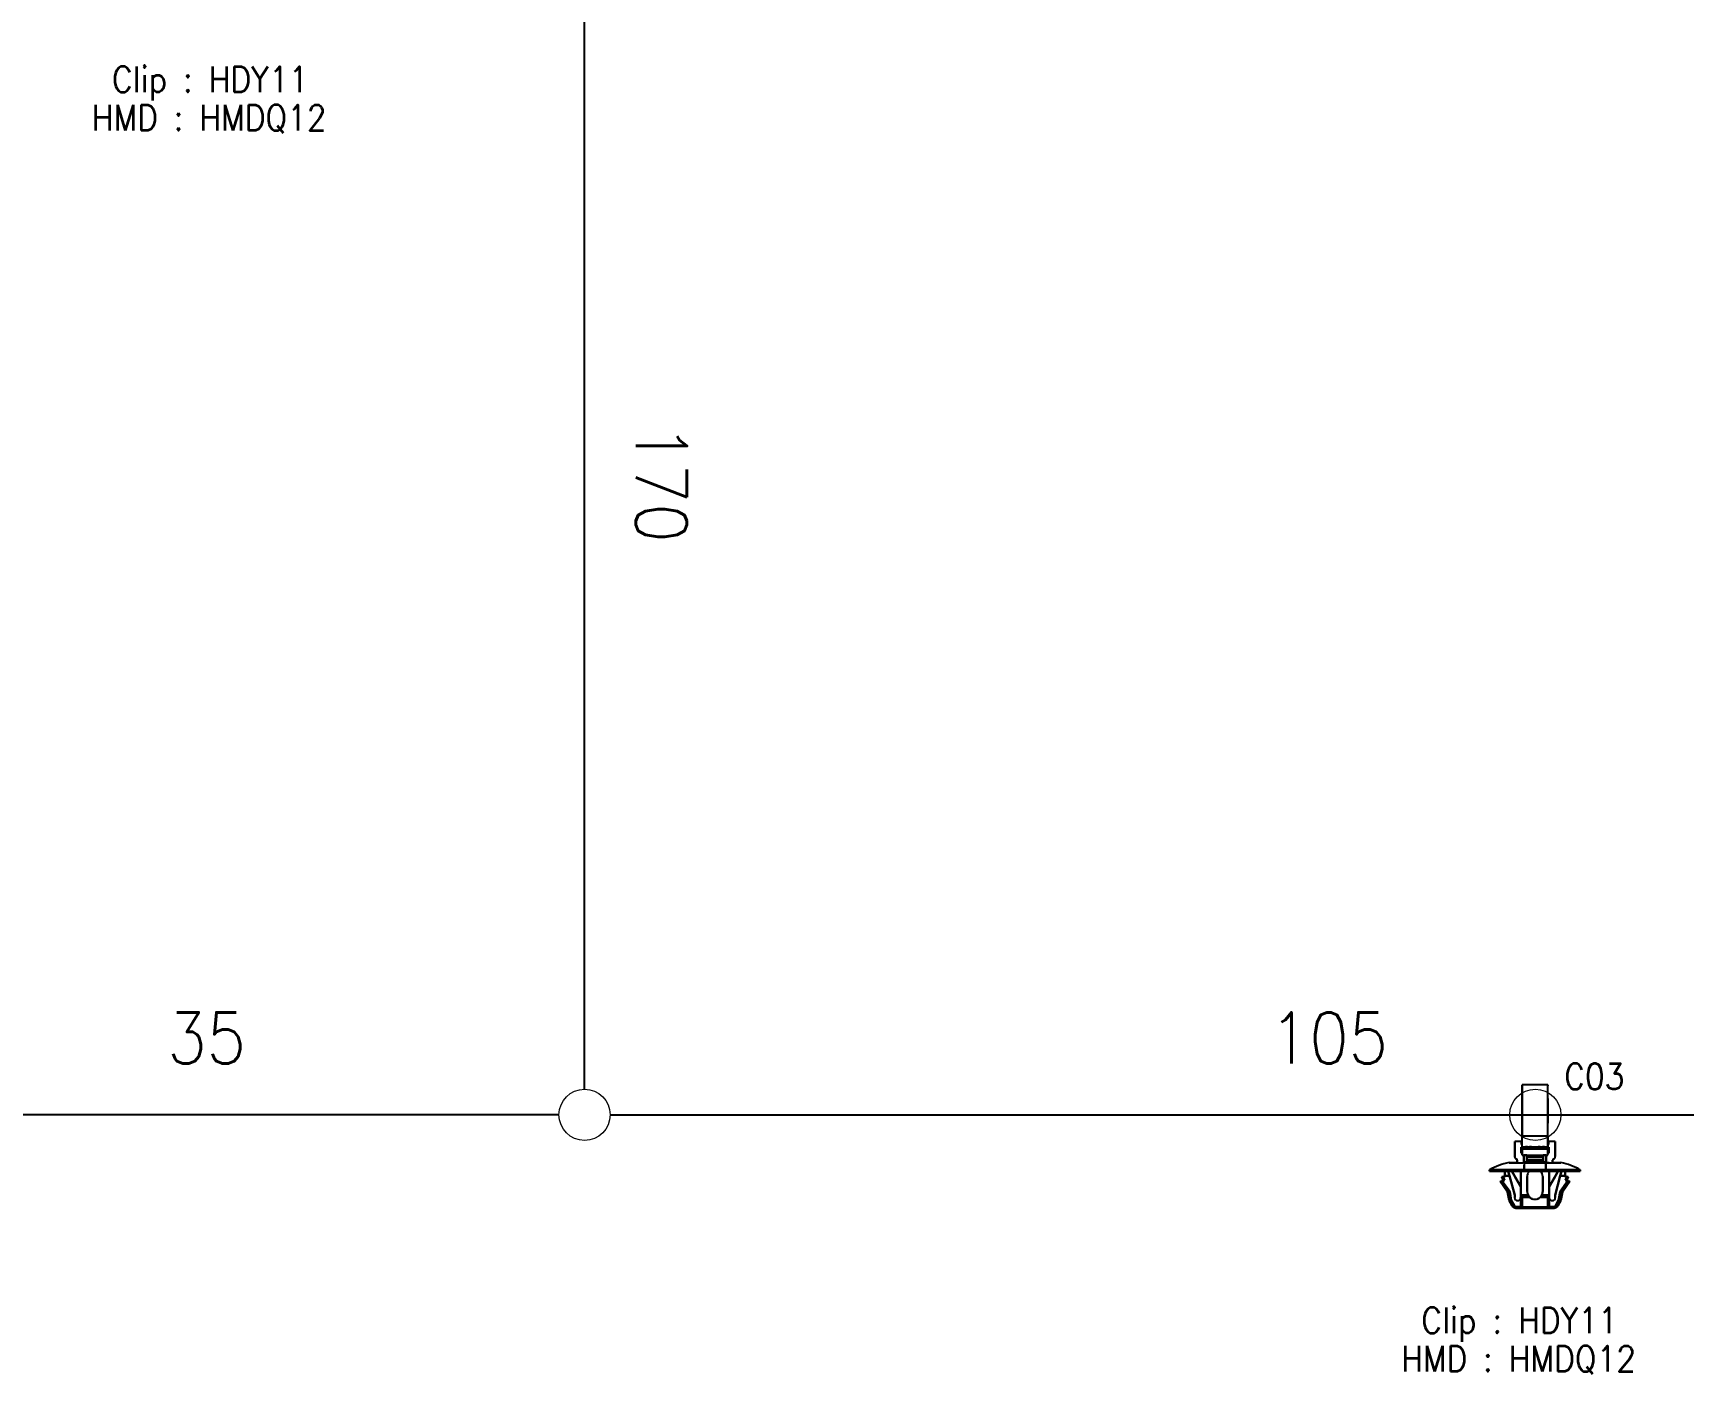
# Model space of a CAD drawing. Header units: inches. Extents: x 47316 to 59086, y 3141 to 11743.
# Drawn here: x 57886.3 to 58047.5, y 8656.9 to 8787.9 of the extents above; entities that cross this region are included whole.
import ezdxf

# ---------------------------------------------------------------- set-up
doc = ezdxf.new("R2010")
doc.units = ezdxf.units.IN
doc.header["$MEASUREMENT"] = 0
doc.styles.get("Standard").update_dxf_attribs({"font": ''})
doc.styles.get('Standard').set_extended_font_data('SimSun')
doc.linetypes.add('_VH_OTCON', pattern='A,0.0001,[7,VeSys.shx,S=0.1,R=0,X=0,Y=0],-0.4,[7,VeSys.shx,S=0.1,R=0,X=0,Y=0],-0.4,["X",Standard,S=1,R=0,X=-0.5,Y=-0.5],-0.0001,[7,VeSys.shx,S=0.1,R=0,X=0,Y=0],-0.4', length=1.2002)

msp = doc.modelspace()

# ---------------------------------------------------------------- linework, layer by layer
at = {"color": 7, "ltscale": 0.378897}
msp.add_line((58031.81, 8685.16), (58031.81, 8680.15), dxfattribs=at)
at = {"color": 7, "ltscale": 0.15}
for p, q in [((58034.34, 8685.16), (58031.81, 8685.16)), ((58031.81, 8680.15), (58034.34, 8680.15)), ((58031.81, 8680.15), (58034.34, 8680.15)), ((58034.34, 8678.89), (58031.81, 8678.89)), ((58031.81, 8678.89), (58034.34, 8678.89)), ((58031.81, 8678.26), (58034.34, 8678.26)), ((58031.81, 8678.26), (58034.34, 8678.26)), ((58034.34, 8673.18), (58031.81, 8673.18)), ((58031.81, 8673.18), (58034.34, 8673.18))]:
    msp.add_line(p, q, dxfattribs=at)
at = {"color": 7, "ltscale": 0.215019}
msp.add_line((58031.81, 8681.72), (58031.81, 8685.16), dxfattribs=at)
at = {"color": 7, "ltscale": 0.315749}
msp.add_line((58031.81, 8685.16), (58031.81, 8680.59), dxfattribs=at)
at = {"color": 7, "ltscale": 0.378905}
msp.add_line((58031.81, 8680.15), (58031.81, 8685.16), dxfattribs=at)
at = {"color": 7, "ltscale": 0.315758}
msp.add_line((58031.81, 8685.16), (58031.81, 8680.59), dxfattribs=at)
at = {"color": 7, "ltscale": 0.378893}
msp.add_line((58034.34, 8680.15), (58034.34, 8685.16), dxfattribs=at)
at = {"color": 7, "ltscale": 0.0272}
msp.add_line((58034.34, 8685.05), (58034.34, 8685.16), dxfattribs=at)
at = {"color": 7, "ltscale": 0.37888}
msp.add_line((58034.34, 8680.15), (58034.34, 8685.16), dxfattribs=at)
at = {"color": 7, "ltscale": 0.027199}
msp.add_line((58034.34, 8685.16), (58034.34, 8685.05), dxfattribs=at)
at = {"color": 7, "ltscale": 0.179182}
msp.add_line((58031.81, 8681.89), (58031.81, 8684.92), dxfattribs=at)
at = {"color": 7, "ltscale": 0.142593}
msp.add_line((58034.34, 8681.4), (58034.34, 8683.8), dxfattribs=at)
at = {"color": 7, "ltscale": 0.142589}
msp.add_line((58034.34, 8683.8), (58034.34, 8681.4), dxfattribs=at)
at = {"color": 0, "linetype": '_VH_OTCON', "lineweight": -2, "ltscale": 5}
for p, q in [((57937.71, 8682.22), (57868.42, 8682.22)), ((57942.71, 8682.22), (58033.11, 8682.22)), ((58033.11, 8682.22), (58151.9, 8682.22))]:
    msp.add_line(p, q, dxfattribs=at)
at = {"color": 7, "ltscale": 0.026669}
for p, q in [((58031.81, 8681.89), (58031.81, 8681.44)), ((58031.81, 8681.44), (58031.81, 8681.89)), ((58031.81, 8681.72), (58031.81, 8681.27))]:
    msp.add_line(p, q, dxfattribs=at)
at = {"color": 7, "ltscale": 0.108633}
msp.add_line((58031.81, 8679.61), (58031.81, 8681.44), dxfattribs=at)
at = {"color": 7, "ltscale": 0.076392}
msp.add_line((58031.81, 8680.15), (58031.81, 8681.44), dxfattribs=at)
at = {"color": 7, "ltscale": 0.098454}
msp.add_line((58031.81, 8679.61), (58031.81, 8681.27), dxfattribs=at)
at = {"color": 7, "ltscale": 0.057913}
msp.add_line((58031.81, 8679.61), (58031.81, 8680.59), dxfattribs=at)
at = {"color": 7, "ltscale": 0.025}
for p, q in [((58031.09, 8679.19), (58031.09, 8679.61)), ((58032.65, 8679.07), (58032.23, 8679.07)), ((58032.65, 8679.07), (58032.23, 8679.07)), ((58032.65, 8679.06), (58032.23, 8679.06)), ((58033.92, 8679.07), (58033.49, 8679.07)), ((58033.92, 8679.07), (58033.49, 8679.07))]:
    msp.add_line(p, q, dxfattribs=at)
at = {"color": 7, "ltscale": 0.039999}
for p, q in [((58031.76, 8679.61), (58031.09, 8679.61)), ((58031.76, 8679.61), (58031.09, 8679.61)), ((58035.05, 8679.61), (58034.38, 8679.61)), ((58035.05, 8679.61), (58034.38, 8679.61))]:
    msp.add_line(p, q, dxfattribs=at)
at = {"color": 7, "ltscale": 0.022501}
for p, q in [((58031.09, 8679.61), (58031.09, 8679.23)), ((58031.09, 8679.61), (58031.09, 8679.23)), ((58035.05, 8679.61), (58035.05, 8679.23)), ((58035.05, 8679.23), (58035.05, 8679.61))]:
    msp.add_line(p, q, dxfattribs=at)
at = {"color": 7, "ltscale": 0.064999}
for p, q in [((58031.09, 8679.23), (58031.09, 8678.13)), ((58031.09, 8679.23), (58031.09, 8678.13)), ((58035.05, 8679.23), (58035.05, 8678.13)), ((58035.05, 8678.13), (58035.05, 8679.23))]:
    msp.add_line(p, q, dxfattribs=at)
at = {"color": 7, "ltscale": 0.0625}
msp.add_line((58031.09, 8678.13), (58031.09, 8679.19), dxfattribs=at)
at = {"color": 7, "ltscale": 0.000629}
msp.add_line((58031.73, 8679.06), (58031.72, 8679.06), dxfattribs=at)
at = {"color": 7, "ltscale": 0.002499}
for p, q in [((58031.72, 8679.06), (58031.76, 8679.06)), ((58031.72, 8679.06), (58031.76, 8679.06)), ((58031.81, 8679.61), (58031.76, 8679.61)), ((58031.76, 8679.32), (58031.81, 8679.32)), ((58031.81, 8679.32), (58031.76, 8679.32)), ((58034.38, 8679.61), (58034.34, 8679.61)), ((58034.34, 8679.32), (58034.38, 8679.32)), ((58034.38, 8679.32), (58034.34, 8679.32)), ((58034.42, 8679.06), (58034.38, 8679.06)), ((58034.38, 8679.06), (58034.42, 8679.06)), ((58034.38, 8679.06), (58034.42, 8679.06)), ((58031.76, 8678.51), (58031.81, 8678.51)), ((58031.81, 8678.51), (58031.76, 8678.51)), ((58031.76, 8678.51), (58031.81, 8678.51)), ((58034.34, 8678.51), (58034.38, 8678.51)), ((58034.38, 8678.51), (58034.34, 8678.51)), ((58034.34, 8678.51), (58034.38, 8678.51))]:
    msp.add_line(p, q, dxfattribs=at)
at = {"color": 7, "ltscale": 0.035001}
for p, q in [((58031.72, 8679.06), (58031.72, 8678.47)), ((58031.72, 8678.47), (58031.72, 8679.06)), ((58034.42, 8678.47), (58034.42, 8679.06)), ((58034.42, 8678.47), (58034.42, 8679.06)), ((58034.42, 8679.06), (58034.42, 8678.47)), ((58032.02, 8676.7), (58032.02, 8677.29)), ((58032.02, 8676.7), (58032.02, 8677.29))]:
    msp.add_line(p, q, dxfattribs=at)
at = {"color": 7, "ltscale": 0.0175}
for p, q in [((58031.76, 8679.61), (58031.76, 8679.32)), ((58031.76, 8679.61), (58031.76, 8679.32)), ((58031.76, 8679.32), (58031.76, 8679.61)), ((58034.38, 8679.61), (58034.38, 8679.32)), ((58034.38, 8679.32), (58034.38, 8679.61))]:
    msp.add_line(p, q, dxfattribs=at)
at = {"color": 7, "ltscale": 2.6e-05}
for p, q in [((58031.76, 8679.61), (58031.76, 8679.61)), ((58034.38, 8679.61), (58034.38, 8679.61))]:
    msp.add_line(p, q, dxfattribs=at)
at = {"color": 7, "ltscale": 0.154999}
for p, q in [((58031.76, 8679.06), (58034.38, 8679.06)), ((58034.38, 8679.06), (58031.76, 8679.06))]:
    msp.add_line(p, q, dxfattribs=at)
at = {"color": 7, "ltscale": 0.032501}
for p, q in [((58031.76, 8679.06), (58031.76, 8678.51)), ((58031.76, 8679.06), (58031.76, 8678.51)), ((58034.38, 8679.06), (58034.38, 8678.51)), ((58034.38, 8678.51), (58034.38, 8679.06))]:
    msp.add_line(p, q, dxfattribs=at)
at = {"color": 7, "ltscale": 0.021939}
msp.add_line((58031.76, 8679.06), (58031.76, 8678.69), dxfattribs=at)
at = {"color": 7, "ltscale": 0.010562}
msp.add_line((58031.76, 8678.51), (58031.76, 8678.69), dxfattribs=at)
at = {"color": 7, "ltscale": 0.0644}
for p, q in [((58031.81, 8679.07), (58031.81, 8680.15)), ((58031.81, 8679.07), (58031.81, 8680.15)), ((58034.34, 8680.15), (58034.34, 8679.07)), ((58034.34, 8679.07), (58034.34, 8680.15))]:
    msp.add_line(p, q, dxfattribs=at)
at = {"color": 7, "ltscale": 0.0375}
for p, q in [((58031.81, 8678.89), (58031.81, 8678.26)), ((58031.81, 8678.26), (58031.81, 8678.89)), ((58034.34, 8678.26), (58034.34, 8678.89)), ((58034.34, 8678.26), (58034.34, 8678.89))]:
    msp.add_line(p, q, dxfattribs=at)
at = {"color": 7, "ltscale": 0.0075}
for p, q in [((58032.23, 8679.06), (58032.23, 8679.19)), ((58032.23, 8679.19), (58032.23, 8679.06)), ((58032.65, 8679.19), (58032.65, 8679.06)), ((58032.65, 8679.06), (58032.65, 8679.19)), ((58033.49, 8679.06), (58033.49, 8679.19)), ((58033.49, 8679.19), (58033.49, 8679.06)), ((58033.92, 8679.19), (58033.92, 8679.06)), ((58033.92, 8679.06), (58033.92, 8679.19)), ((58028.64, 8676.83), (58028.64, 8676.7)), ((58028.64, 8676.7), (58028.64, 8676.83)), ((58032.02, 8676.83), (58032.02, 8676.7)), ((58032.02, 8676.7), (58032.02, 8676.83)), ((58034.13, 8676.7), (58034.13, 8676.83)), ((58034.13, 8676.83), (58034.13, 8676.7)), ((58037.5, 8676.83), (58037.5, 8676.7)), ((58037.5, 8676.7), (58037.5, 8676.83)), ((58031.33, 8673.24), (58031.33, 8673.11)), ((58031.33, 8673.24), (58031.33, 8673.11)), ((58031.68, 8673.11), (58031.68, 8673.24)), ((58034.82, 8673.11), (58034.82, 8673.24)), ((58034.82, 8673.11), (58034.82, 8673.24))]:
    msp.add_line(p, q, dxfattribs=at)
at = {"color": 7, "ltscale": 0.000322}
msp.add_line((58032.65, 8679.06), (58032.65, 8679.07), dxfattribs=at)
at = {"color": 7, "ltscale": 0.023056}
msp.add_line((58033.88, 8679.06), (58033.49, 8679.06), dxfattribs=at)
at = {"color": 7, "ltscale": 0.000368}
msp.add_line((58033.92, 8679.07), (58033.92, 8679.06), dxfattribs=at)
at = {"color": 7, "ltscale": 0.047501}
for p, q in [((58030.54, 8677.54), (58031.34, 8677.54)), ((58031.34, 8677.54), (58030.54, 8677.54)), ((58034.8, 8677.54), (58035.6, 8677.54)), ((58035.6, 8677.54), (58034.8, 8677.54))]:
    msp.add_line(p, q, dxfattribs=at)
at = {"color": 7, "ltscale": 0.013786}
msp.add_line((58031.34, 8677.54), (58031.34, 8677.78), dxfattribs=at)
at = {"color": 7, "ltscale": 0.017471}
for p, q in [((58031.34, 8677.48), (58031.34, 8677.78)), ((58034.8, 8677.48), (58034.8, 8677.78))]:
    msp.add_line(p, q, dxfattribs=at)
at = {"color": 7, "ltscale": 0.017476}
for p, q in [((58031.34, 8677.78), (58031.34, 8677.48)), ((58034.8, 8677.78), (58034.8, 8677.48))]:
    msp.add_line(p, q, dxfattribs=at)
at = {"color": 7, "ltscale": 0.00369}
for p, q in [((58031.34, 8677.48), (58031.34, 8677.54)), ((58034.8, 8677.54), (58034.8, 8677.48))]:
    msp.add_line(p, q, dxfattribs=at)
at = {"color": 7, "ltscale": 0.004999}
for p, q in [((58031.72, 8678.47), (58031.81, 8678.47)), ((58031.81, 8678.47), (58031.72, 8678.47)), ((58034.34, 8678.47), (58034.42, 8678.47)), ((58034.42, 8678.47), (58034.34, 8678.47))]:
    msp.add_line(p, q, dxfattribs=at)
at = {"color": 7, "ltscale": 0.002502}
msp.add_line((58031.81, 8678.47), (58031.81, 8678.51), dxfattribs=at)
at = {"color": 7, "ltscale": 0.040002}
for p, q in [((58031.97, 8678.26), (58031.97, 8677.59)), ((58031.97, 8677.59), (58031.97, 8678.26)), ((58034.17, 8677.59), (58034.17, 8678.26)), ((58034.17, 8677.59), (58034.17, 8678.26)), ((58034.17, 8678.26), (58034.17, 8677.59))]:
    msp.add_line(p, q, dxfattribs=at)
at = {"color": 7, "ltscale": 0.017502}
for p, q in [((58032.27, 8678.26), (58031.97, 8678.26)), ((58034.17, 8678.26), (58033.87, 8678.26))]:
    msp.add_line(p, q, dxfattribs=at)
at = {"color": 7, "ltscale": 0.129999}
for p, q in [((58031.97, 8677.59), (58034.17, 8677.59)), ((58034.17, 8677.59), (58031.97, 8677.59))]:
    msp.add_line(p, q, dxfattribs=at)
at = {"color": 7, "ltscale": 0.040567}
for p, q in [((58032.02, 8677.51), (58032.02, 8676.83)), ((58034.13, 8677.51), (58034.13, 8676.83))]:
    msp.add_line(p, q, dxfattribs=at)
at = {"color": 7, "ltscale": 0.125}
for p, q in [((58034.13, 8677.51), (58032.02, 8677.51)), ((58032.02, 8677.51), (58034.13, 8677.51)), ((58034.13, 8676.83), (58032.02, 8676.83)), ((58032.02, 8676.83), (58034.13, 8676.83)), ((58034.13, 8676.7), (58032.02, 8676.7)), ((58032.02, 8676.7), (58034.13, 8676.7))]:
    msp.add_line(p, q, dxfattribs=at)
at = {"color": 7, "ltscale": 0.040569}
for p, q in [((58032.02, 8677.51), (58032.02, 8676.83)), ((58034.13, 8676.83), (58034.13, 8677.51))]:
    msp.add_line(p, q, dxfattribs=at)
at = {"color": 7, "ltscale": 0.00087}
for p, q in [((58032.27, 8678.25), (58032.27, 8678.26)), ((58032.27, 8678.26), (58032.27, 8678.25)), ((58033.87, 8678.25), (58033.87, 8678.26)), ((58033.87, 8678.26), (58033.87, 8678.25))]:
    msp.add_line(p, q, dxfattribs=at)
at = {"color": 7, "ltscale": 0.023952}
msp.add_line((58032.27, 8677.86), (58032.27, 8678.26), dxfattribs=at)
at = {"color": 7, "ltscale": 0.007443}
for p, q in [((58032.27, 8678.12), (58032.27, 8678.25)), ((58032.27, 8678.25), (58032.27, 8678.12)), ((58033.87, 8678.12), (58033.87, 8678.25)), ((58033.87, 8678.25), (58033.87, 8678.12))]:
    msp.add_line(p, q, dxfattribs=at)
at = {"color": 7, "ltscale": 0.095001}
for p, q in [((58032.27, 8678.25), (58033.87, 8678.25)), ((58033.87, 8678.25), (58032.27, 8678.25)), ((58032.27, 8678.12), (58033.87, 8678.12)), ((58033.87, 8678.12), (58032.27, 8678.12)), ((58033.87, 8677.82), (58032.27, 8677.82)), ((58032.27, 8677.82), (58033.87, 8677.82)), ((58033.87, 8677.61), (58032.27, 8677.61))]:
    msp.add_line(p, q, dxfattribs=at)
at = {"color": 7, "ltscale": 0.017839}
for p, q in [((58032.27, 8677.82), (58032.27, 8678.12)), ((58032.27, 8678.12), (58032.27, 8677.82)), ((58033.87, 8677.82), (58033.87, 8678.12)), ((58033.87, 8678.12), (58033.87, 8677.82))]:
    msp.add_line(p, q, dxfattribs=at)
at = {"color": 7, "ltscale": 0.014789}
msp.add_line((58032.27, 8677.84), (58032.27, 8677.59), dxfattribs=at)
at = {"color": 7, "ltscale": 0.013841}
for p, q in [((58032.27, 8677.59), (58032.27, 8677.82)), ((58033.87, 8677.82), (58033.87, 8677.59))]:
    msp.add_line(p, q, dxfattribs=at)
at = {"color": 7, "ltscale": 0.012407}
for p, q in [((58032.27, 8677.61), (58032.27, 8677.82)), ((58033.87, 8677.61), (58033.87, 8677.82))]:
    msp.add_line(p, q, dxfattribs=at)
at = {"color": 7, "ltscale": 0.001447}
msp.add_line((58033.87, 8677.61), (58033.87, 8677.59), dxfattribs=at)
at = {"color": 7, "ltscale": 0.02751}
msp.add_line((58034.13, 8676.83), (58034.13, 8677.29), dxfattribs=at)
msp.add_line((58034.13, 8676.83), (58034.13, 8677.29), dxfattribs=at)
at = {"color": 7, "ltscale": 0.2}
for p, q in [((58032.02, 8676.83), (58028.64, 8676.83)), ((58032.02, 8676.83), (58028.64, 8676.83)), ((58032.02, 8676.7), (58028.64, 8676.7)), ((58028.64, 8676.7), (58032.02, 8676.7)), ((58037.5, 8676.83), (58034.13, 8676.83)), ((58034.13, 8676.83), (58037.5, 8676.83)), ((58034.13, 8676.7), (58037.5, 8676.7)), ((58034.13, 8676.7), (58037.5, 8676.7))]:
    msp.add_line(p, q, dxfattribs=at)
at = {"color": 7, "ltscale": 0.087396}
for p, q in [((58028.64, 8676.7), (58030.12, 8676.7)), ((58037.5, 8676.7), (58036.03, 8676.7)), ((58037.5, 8676.7), (58036.03, 8676.7))]:
    msp.add_line(p, q, dxfattribs=at)
at = {"color": 7, "ltscale": 0.0875}
for p, q in [((58030.12, 8676.7), (58028.64, 8676.7)), ((58032.31, 8674.72), (58032.31, 8676.19)), ((58032.31, 8676.19), (58032.31, 8674.72)), ((58033.83, 8676.19), (58033.83, 8674.72)), ((58033.83, 8674.72), (58033.83, 8676.19)), ((58033.83, 8674.72), (58033.83, 8676.19))]:
    msp.add_line(p, q, dxfattribs=at)
at = {"color": 7, "ltscale": 0.019}
msp.add_line((58029.66, 8675.71), (58029.95, 8675.83), dxfattribs=at)
at = {"color": 7, "ltscale": 0.000903}
msp.add_line((58029.66, 8675.71), (58029.67, 8675.71), dxfattribs=at)
at = {"color": 7, "ltscale": 4.3e-05}
msp.add_line((58029.66, 8675.71), (58029.66, 8675.71), dxfattribs=at)
at = {"color": 7, "ltscale": 0.075271}
for p, q in [((58030.39, 8674.67), (58029.66, 8675.71)), ((58029.76, 8675.71), (58030.5, 8674.67)), ((58030.5, 8674.67), (58029.76, 8675.71)), ((58035.65, 8674.67), (58036.38, 8675.71)), ((58036.49, 8675.71), (58035.75, 8674.67))]:
    msp.add_line(p, q, dxfattribs=at)
at = {"color": 7, "ltscale": 4.9e-05}
msp.add_line((58029.66, 8675.71), (58029.66, 8675.71), dxfattribs=at)
at = {"color": 7, "ltscale": 0.000916}
msp.add_line((58029.66, 8675.71), (58029.67, 8675.71), dxfattribs=at)
at = {"color": 7, "ltscale": 0.005222}
msp.add_line((58029.67, 8675.71), (58029.76, 8675.71), dxfattribs=at)
at = {"color": 7, "ltscale": 0.005249}
msp.add_line((58029.67, 8675.71), (58029.76, 8675.71), dxfattribs=at)
at = {"color": 7, "ltscale": 0.018183}
msp.add_line((58029.82, 8676.15), (58030.12, 8676.24), dxfattribs=at)
at = {"color": 7, "ltscale": 0.008429}
for p, q in [((58029.97, 8676.15), (58029.82, 8676.15)), ((58036.05, 8675.83), (58036.19, 8675.83))]:
    msp.add_line(p, q, dxfattribs=at)
at = {"color": 7, "ltscale": 0.020195}
for p, q in [((58029.95, 8675.83), (58029.82, 8676.15)), ((58029.97, 8676.15), (58030.09, 8675.83)), ((58030.09, 8675.83), (58029.97, 8676.15)), ((58036.18, 8676.15), (58036.05, 8675.83)), ((58036.05, 8675.83), (58036.18, 8676.15)), ((58036.32, 8676.15), (58036.19, 8675.83))]:
    msp.add_line(p, q, dxfattribs=at)
at = {"color": 7, "ltscale": 0.008438}
msp.add_line((58029.82, 8676.15), (58029.97, 8676.15), dxfattribs=at)
at = {"color": 7, "ltscale": 0.002185}
msp.add_line((58029.89, 8676.15), (58029.86, 8676.15), dxfattribs=at)
at = {"color": 7, "ltscale": 0.013619}
for p, q in [((58030.09, 8675.83), (58029.88, 8675.74)), ((58029.88, 8675.74), (58030.09, 8675.83)), ((58036.05, 8675.83), (58036.26, 8675.74)), ((58036.26, 8675.74), (58036.05, 8675.83))]:
    msp.add_line(p, q, dxfattribs=at)
at = {"color": 7, "ltscale": 0.074459}
for p, q in [((58029.88, 8675.74), (58030.61, 8674.72)), ((58030.61, 8674.72), (58029.88, 8675.74)), ((58036.26, 8675.74), (58035.53, 8674.72)), ((58035.53, 8674.72), (58036.26, 8675.74))]:
    msp.add_line(p, q, dxfattribs=at)
at = {"color": 7, "ltscale": 0.0009}
msp.add_line((58029.97, 8675.83), (58029.95, 8675.83), dxfattribs=at)
at = {"color": 7, "ltscale": 0.000912}
for p, q in [((58029.95, 8675.83), (58029.97, 8675.83)), ((58036.3, 8676.15), (58036.32, 8676.15))]:
    msp.add_line(p, q, dxfattribs=at)
at = {"color": 7, "ltscale": 0.002856}
msp.add_line((58029.96, 8675.83), (58030, 8675.83), dxfattribs=at)
at = {"color": 7, "ltscale": 0.002869}
msp.add_line((58030, 8675.83), (58029.96, 8675.83), dxfattribs=at)
at = {"color": 7, "ltscale": 0.018199}
for p, q in [((58030.26, 8676.24), (58029.97, 8676.15)), ((58029.97, 8676.15), (58030.26, 8676.24)), ((58035.88, 8676.24), (58036.18, 8676.15)), ((58036.18, 8676.15), (58035.88, 8676.24))]:
    msp.add_line(p, q, dxfattribs=at)
at = {"color": 7, "ltscale": 0.002832}
msp.add_line((58030.01, 8675.83), (58029.97, 8675.83), dxfattribs=at)
at = {"color": 7, "ltscale": 0.00282}
for p, q in [((58029.97, 8675.83), (58030.01, 8675.83)), ((58036.26, 8676.15), (58036.3, 8676.15))]:
    msp.add_line(p, q, dxfattribs=at)
at = {"color": 7, "ltscale": 0.004715}
msp.add_line((58030.09, 8675.83), (58030.01, 8675.83), dxfattribs=at)
at = {"color": 7, "ltscale": 0.004687}
msp.add_line((58030.01, 8675.83), (58030.09, 8675.83), dxfattribs=at)
at = {"color": 7, "ltscale": 0.027499}
for p, q in [((58030.12, 8676.24), (58030.12, 8676.7)), ((58030.12, 8676.7), (58030.12, 8676.24)), ((58036.02, 8676.24), (58036.02, 8676.7)), ((58036.02, 8676.7), (58036.02, 8676.24))]:
    msp.add_line(p, q, dxfattribs=at)
at = {"color": 7, "ltscale": 0.001825}
msp.add_line((58030.12, 8676.24), (58030.16, 8676.24), dxfattribs=at)
at = {"color": 7, "ltscale": 0.003674}
for p, q in [((58030.19, 8676.24), (58030.12, 8676.24)), ((58036.02, 8676.24), (58035.96, 8676.24))]:
    msp.add_line(p, q, dxfattribs=at)
at = {"color": 7, "ltscale": 0.000342}
for p, q in [((58030.12, 8676.24), (58030.12, 8676.24)), ((58036.02, 8676.24), (58036.02, 8676.24))]:
    msp.add_line(p, q, dxfattribs=at)
at = {"color": 7, "ltscale": 0.006641}
msp.add_line((58030.12, 8676.24), (58030.23, 8676.24), dxfattribs=at)
at = {"color": 7, "ltscale": 0.002142}
msp.add_line((58030.16, 8676.24), (58030.12, 8676.24), dxfattribs=at)
at = {"color": 7, "ltscale": 0.00033}
for p, q in [((58030.12, 8676.24), (58030.12, 8676.24)), ((58036.02, 8676.24), (58036.02, 8676.24)), ((58036.19, 8675.83), (58036.19, 8675.83))]:
    msp.add_line(p, q, dxfattribs=at)
at = {"color": 7, "ltscale": 0.002136}
msp.add_line((58030.12, 8676.24), (58030.15, 8676.24), dxfattribs=at)
at = {"color": 7, "ltscale": 0.006305}
msp.add_line((58030.15, 8676.24), (58030.26, 8676.24), dxfattribs=at)
at = {"color": 7, "ltscale": 0.006299}
msp.add_line((58030.26, 8676.24), (58030.16, 8676.24), dxfattribs=at)
at = {"color": 7, "ltscale": 0.00329}
msp.add_line((58030.24, 8676.24), (58030.19, 8676.24), dxfattribs=at)
at = {"color": 7, "ltscale": 0.019785}
for p, q in [((58030.6, 8676.24), (58030.26, 8676.24)), ((58030.26, 8676.24), (58030.6, 8676.24)), ((58035.55, 8676.24), (58035.88, 8676.24)), ((58035.88, 8676.24), (58035.55, 8676.24))]:
    msp.add_line(p, q, dxfattribs=at)
at = {"color": 7, "ltscale": 0.028456}
for p, q in [((58030.6, 8676.24), (58030.47, 8676.7)), ((58030.47, 8676.7), (58030.6, 8676.24)), ((58035.55, 8676.24), (58035.67, 8676.7)), ((58035.67, 8676.7), (58035.55, 8676.24))]:
    msp.add_line(p, q, dxfattribs=at)
at = {"color": 7, "ltscale": 0.020602}
for p, q in [((58030.47, 8676.7), (58030.82, 8676.7)), ((58035.67, 8676.7), (58035.32, 8676.7)), ((58035.67, 8676.7), (58035.32, 8676.7))]:
    msp.add_line(p, q, dxfattribs=at)
at = {"color": 7, "ltscale": 0.020749}
msp.add_line((58030.82, 8676.7), (58030.47, 8676.7), dxfattribs=at)
at = {"color": 7, "ltscale": 0.11383}
for p, q in [((58031.09, 8674.38), (58030.6, 8676.24)), ((58030.6, 8676.24), (58031.09, 8674.38)), ((58035.05, 8674.38), (58035.55, 8676.24)), ((58035.55, 8676.24), (58035.05, 8674.38))]:
    msp.add_line(p, q, dxfattribs=at)
at = {"color": 7, "ltscale": 0.015289}
msp.add_line((58030.95, 8676.48), (58030.82, 8676.7), dxfattribs=at)
at = {"color": 7, "ltscale": 0.015242}
for p, q in [((58030.82, 8676.7), (58030.95, 8676.48)), ((58035.2, 8676.48), (58035.32, 8676.7))]:
    msp.add_line(p, q, dxfattribs=at)
at = {"color": 7, "ltscale": 0.02697}
msp.add_line((58031.17, 8676.08), (58030.95, 8676.48), dxfattribs=at)
at = {"color": 7, "ltscale": 0.026985}
for p, q in [((58030.95, 8676.48), (58031.17, 8676.08)), ((58034.97, 8676.08), (58035.2, 8676.48))]:
    msp.add_line(p, q, dxfattribs=at)
at = {"color": 7, "ltscale": 0.065039}
msp.add_line((58031.68, 8675.18), (58031.14, 8676.14), dxfattribs=at)
at = {"color": 7, "ltscale": 0.06116}
msp.add_line((58031.68, 8675.18), (58031.17, 8676.08), dxfattribs=at)
at = {"color": 7, "ltscale": 0.061156}
for p, q in [((58031.17, 8676.08), (58031.68, 8675.18)), ((58034.46, 8675.18), (58034.97, 8676.08))]:
    msp.add_line(p, q, dxfattribs=at)
at = {"color": 7, "ltscale": 0.089999}
for p, q in [((58031.68, 8676.7), (58031.68, 8675.18)), ((58031.68, 8675.18), (58031.68, 8676.7)), ((58034.46, 8675.18), (58034.46, 8676.7)), ((58034.46, 8676.7), (58034.46, 8675.18))]:
    msp.add_line(p, q, dxfattribs=at)
at = {"color": 7, "ltscale": 0.040697}
msp.add_line((58031.68, 8675.34), (58031.68, 8676.02), dxfattribs=at)
at = {"color": 7, "ltscale": 0.040701}
msp.add_line((58031.68, 8676.02), (58031.68, 8675.34), dxfattribs=at)
at = {"color": 7, "ltscale": 0.064963}
msp.add_line((58035, 8676.14), (58034.46, 8675.18), dxfattribs=at)
at = {"color": 7, "ltscale": 0.061161}
msp.add_line((58034.97, 8676.08), (58034.46, 8675.18), dxfattribs=at)
at = {"color": 7, "ltscale": 0.02701}
msp.add_line((58035.2, 8676.48), (58034.97, 8676.08), dxfattribs=at)
at = {"color": 7, "ltscale": 0.015215}
msp.add_line((58035.32, 8676.7), (58035.2, 8676.48), dxfattribs=at)
at = {"color": 7, "ltscale": 0.075264}
msp.add_line((58035.65, 8674.67), (58036.38, 8675.71), dxfattribs=at)
at = {"color": 7, "ltscale": 0.008441}
for p, q in [((58036.02, 8676.24), (58035.88, 8676.24)), ((58035.88, 8676.24), (58036.02, 8676.24)), ((58036.19, 8675.83), (58036.05, 8675.83))]:
    msp.add_line(p, q, dxfattribs=at)
at = {"color": 7, "ltscale": 0.008432}
msp.add_line((58035.88, 8676.24), (58036.02, 8676.24), dxfattribs=at)
at = {"color": 7, "ltscale": 0.00434}
msp.add_line((58035.96, 8676.24), (58035.88, 8676.24), dxfattribs=at)
at = {"color": 7, "ltscale": 0.002209}
msp.add_line((58035.98, 8676.24), (58036.02, 8676.24), dxfattribs=at)
at = {"color": 7, "ltscale": 0.000286}
for p, q in [((58036.02, 8676.23), (58036.02, 8676.24)), ((58036.02, 8676.24), (58036.02, 8676.23))]:
    msp.add_line(p, q, dxfattribs=at)
at = {"color": 7, "ltscale": 0.018174}
msp.add_line((58036.02, 8676.24), (58036.32, 8676.15), dxfattribs=at)
at = {"color": 7, "ltscale": 0.004291}
msp.add_line((58036.12, 8675.83), (58036.05, 8675.83), dxfattribs=at)
at = {"color": 7, "ltscale": 0.003809}
msp.add_line((58036.19, 8675.83), (58036.12, 8675.83), dxfattribs=at)
at = {"color": 7, "ltscale": 0.001593}
msp.add_line((58036.16, 8675.83), (58036.19, 8675.83), dxfattribs=at)
at = {"color": 7, "ltscale": 0.004681}
for p, q in [((58036.26, 8676.15), (58036.18, 8676.15)), ((58036.18, 8676.15), (58036.26, 8676.15))]:
    msp.add_line(p, q, dxfattribs=at)
at = {"color": 7, "ltscale": 0.000327}
msp.add_line((58036.19, 8675.83), (58036.19, 8675.83), dxfattribs=at)
at = {"color": 7, "ltscale": 0.019025}
msp.add_line((58036.19, 8675.83), (58036.49, 8675.71), dxfattribs=at)
at = {"color": 7, "ltscale": 0.002823}
msp.add_line((58036.3, 8676.15), (58036.26, 8676.15), dxfattribs=at)
at = {"color": 7, "ltscale": 0.000925}
msp.add_line((58036.32, 8676.15), (58036.3, 8676.15), dxfattribs=at)
at = {"color": 7, "ltscale": 0.006177}
msp.add_line((58036.38, 8675.71), (58036.49, 8675.71), dxfattribs=at)
at = {"color": 7, "ltscale": 0.006165}
for p, q in [((58036.49, 8675.71), (58036.38, 8675.71)), ((58035.75, 8674.67), (58035.65, 8674.67)), ((58035.75, 8674.67), (58035.65, 8674.67))]:
    msp.add_line(p, q, dxfattribs=at)
at = {"color": 7, "ltscale": 0.006168}
for p, q in [((58030.5, 8674.67), (58030.39, 8674.67)), ((58030.39, 8674.67), (58030.5, 8674.67))]:
    msp.add_line(p, q, dxfattribs=at)
at = {"color": 7, "ltscale": 0.05076}
for p, q in [((58030.54, 8673.83), (58030.39, 8674.67)), ((58035.75, 8674.67), (58035.6, 8673.83))]:
    msp.add_line(p, q, dxfattribs=at)
at = {"color": 7, "ltscale": 0.002621}
for p, q in [((58030.5, 8674.68), (58030.54, 8674.69)), ((58030.54, 8674.69), (58030.5, 8674.68)), ((58035.6, 8674.69), (58035.64, 8674.68)), ((58035.64, 8674.68), (58035.6, 8674.69))]:
    msp.add_line(p, q, dxfattribs=at)
at = {"color": 7, "ltscale": 0.050773}
for p, q in [((58030.5, 8674.68), (58030.65, 8673.83)), ((58030.65, 8673.83), (58030.5, 8674.68)), ((58035.5, 8673.83), (58035.64, 8674.68))]:
    msp.add_line(p, q, dxfattribs=at)
at = {"color": 7, "ltscale": 0.004321}
for p, q in [((58030.54, 8674.69), (58030.61, 8674.72)), ((58030.61, 8674.72), (58030.54, 8674.69)), ((58035.53, 8674.72), (58035.6, 8674.69)), ((58035.6, 8674.69), (58035.53, 8674.72))]:
    msp.add_line(p, q, dxfattribs=at)
at = {"color": 7, "ltscale": 0.000205}
for p, q in [((58030.54, 8674.69), (58030.54, 8674.69)), ((58030.54, 8674.69), (58030.54, 8674.69)), ((58035.6, 8674.69), (58035.6, 8674.69)), ((58035.6, 8674.69), (58035.6, 8674.69))]:
    msp.add_line(p, q, dxfattribs=at)
at = {"color": 7, "ltscale": 0.006223}
for p, q in [((58030.54, 8673.83), (58030.65, 8673.83)), ((58030.54, 8673.83), (58030.65, 8673.83)), ((58035.6, 8673.83), (58035.5, 8673.83))]:
    msp.add_line(p, q, dxfattribs=at)
at = {"color": 7, "ltscale": 0.034946}
for p, q in [((58030.84, 8673.32), (58030.54, 8673.83)), ((58035.6, 8673.83), (58035.3, 8673.32))]:
    msp.add_line(p, q, dxfattribs=at)
at = {"color": 7, "ltscale": 0.051095}
for p, q in [((58030.61, 8674.72), (58030.76, 8673.87)), ((58030.76, 8673.87), (58030.61, 8674.72)), ((58035.53, 8674.72), (58035.38, 8673.87)), ((58035.38, 8673.87), (58035.53, 8674.72))]:
    msp.add_line(p, q, dxfattribs=at)
at = {"color": 7, "ltscale": 0.002806}
for p, q in [((58030.65, 8673.83), (58030.69, 8673.85)), ((58035.45, 8673.85), (58035.5, 8673.83))]:
    msp.add_line(p, q, dxfattribs=at)
at = {"color": 7, "ltscale": 0.00266}
for p, q in [((58030.69, 8673.85), (58030.65, 8673.83)), ((58035.5, 8673.83), (58035.45, 8673.85))]:
    msp.add_line(p, q, dxfattribs=at)
at = {"color": 7, "ltscale": 0.034163}
for p, q in [((58030.65, 8673.83), (58030.94, 8673.33)), ((58035.2, 8673.33), (58035.5, 8673.83))]:
    msp.add_line(p, q, dxfattribs=at)
at = {"color": 7, "ltscale": 0.034208}
for p, q in [((58030.94, 8673.33), (58030.65, 8673.83)), ((58035.2, 8673.33), (58035.5, 8673.83))]:
    msp.add_line(p, q, dxfattribs=at)
at = {"color": 7, "ltscale": 0.000128}
for p, q in [((58030.65, 8673.83), (58030.65, 8673.83)), ((58035.5, 8673.83), (58035.5, 8673.83)), ((58035.5, 8673.83), (58035.5, 8673.83))]:
    msp.add_line(p, q, dxfattribs=at)
at = {"color": 7, "ltscale": 0.004276}
for p, q in [((58030.69, 8673.85), (58030.76, 8673.87)), ((58030.76, 8673.87), (58030.69, 8673.85)), ((58035.45, 8673.85), (58035.38, 8673.87)), ((58035.38, 8673.87), (58035.45, 8673.85))]:
    msp.add_line(p, q, dxfattribs=at)
at = {"color": 7, "ltscale": 0.0329}
for p, q in [((58030.76, 8673.87), (58031.04, 8673.39)), ((58031.04, 8673.39), (58030.76, 8673.87)), ((58035.38, 8673.87), (58035.1, 8673.39)), ((58035.1, 8673.39), (58035.38, 8673.87))]:
    msp.add_line(p, q, dxfattribs=at)
at = {"color": 7, "ltscale": 0.014999}
for p, q in [((58031.09, 8674.13), (58031.09, 8674.38)), ((58031.09, 8674.38), (58031.09, 8674.13)), ((58035.05, 8674.13), (58035.05, 8674.38)), ((58035.05, 8674.13), (58035.05, 8674.38)), ((58035.05, 8674.38), (58035.05, 8674.13))]:
    msp.add_line(p, q, dxfattribs=at)
at = {"color": 7, "ltscale": 0.039936}
for p, q in [((58031.68, 8675.18), (58031.68, 8674.51)), ((58031.68, 8674.51), (58031.68, 8675.18)), ((58034.46, 8674.51), (58034.46, 8675.18)), ((58034.46, 8675.18), (58034.46, 8674.51))]:
    msp.add_line(p, q, dxfattribs=at)
at = {"color": 7, "ltscale": 0.048712}
msp.add_line((58031.68, 8674.36), (58031.68, 8675.18), dxfattribs=at)
at = {"color": 7, "ltscale": 0.082565}
for p, q in [((58031.68, 8673.11), (58031.68, 8674.51)), ((58031.68, 8674.51), (58031.68, 8673.11)), ((58034.46, 8674.51), (58034.46, 8673.11)), ((58034.46, 8673.11), (58034.46, 8674.51))]:
    msp.add_line(p, q, dxfattribs=at)
at = {"color": 7, "ltscale": 0.008279}
msp.add_line((58031.68, 8674.22), (58031.68, 8674.36), dxfattribs=at)
at = {"color": 7, "ltscale": 0.005516}
msp.add_line((58031.68, 8674.13), (58031.68, 8674.22), dxfattribs=at)
at = {"color": 7, "ltscale": 0.052501}
msp.add_line((58031.68, 8673.24), (58031.68, 8674.13), dxfattribs=at)
at = {"color": 7, "ltscale": 0.041339}
for p, q in [((58031.7, 8674.37), (58032.4, 8674.37)), ((58032.4, 8674.37), (58031.7, 8674.37)), ((58033.74, 8674.37), (58034.44, 8674.37)), ((58034.44, 8674.37), (58033.74, 8674.37))]:
    msp.add_line(p, q, dxfattribs=at)
at = {"color": 7, "ltscale": 0.002634}
for p, q in [((58031.7, 8674.37), (58031.72, 8674.32)), ((58034.43, 8674.32), (58034.44, 8674.37))]:
    msp.add_line(p, q, dxfattribs=at)
at = {"color": 7, "ltscale": 0.002635}
for p, q in [((58031.72, 8674.32), (58031.7, 8674.37)), ((58034.44, 8674.37), (58034.43, 8674.32))]:
    msp.add_line(p, q, dxfattribs=at)
at = {"color": 7, "ltscale": 0.044711}
for p, q in [((58032.56, 8674.16), (58031.81, 8674.16)), ((58031.81, 8674.16), (58032.56, 8674.16)), ((58034.34, 8674.16), (58033.58, 8674.16)), ((58033.58, 8674.16), (58034.34, 8674.16))]:
    msp.add_line(p, q, dxfattribs=at)
at = {"color": 7, "ltscale": 0.057954}
for p, q in [((58031.81, 8674.16), (58031.81, 8673.18)), ((58031.81, 8673.18), (58031.81, 8674.16)), ((58034.34, 8673.18), (58034.34, 8674.16)), ((58034.34, 8674.16), (58034.34, 8673.18))]:
    msp.add_line(p, q, dxfattribs=at)
at = {"color": 7, "ltscale": 0.001863}
msp.add_line((58032.54, 8674.18), (58032.56, 8674.15), dxfattribs=at)
at = {"color": 7, "ltscale": 0.000505}
msp.add_line((58032.56, 8674.16), (58032.55, 8674.16), dxfattribs=at)
at = {"color": 7, "ltscale": 0.000598}
msp.add_line((58033.58, 8674.16), (58033.59, 8674.16), dxfattribs=at)
at = {"color": 7, "ltscale": 0.050769}
msp.add_line((58035.5, 8673.83), (58035.65, 8674.67), dxfattribs=at)
at = {"color": 7, "ltscale": 0.006219}
msp.add_line((58035.5, 8673.83), (58035.6, 8673.83), dxfattribs=at)
at = {"color": 7, "ltscale": 0.005864}
msp.add_line((58030.84, 8673.32), (58030.94, 8673.33), dxfattribs=at)
at = {"color": 7, "ltscale": 0.005865}
for p, q in [((58030.84, 8673.32), (58030.94, 8673.33)), ((58035.2, 8673.33), (58035.3, 8673.32))]:
    msp.add_line(p, q, dxfattribs=at)
at = {"color": 7, "ltscale": 0.007092}
for p, q in [((58031.04, 8673.39), (58030.94, 8673.33)), ((58030.94, 8673.33), (58031.04, 8673.39)), ((58035.2, 8673.33), (58035.1, 8673.39)), ((58035.1, 8673.39), (58035.2, 8673.33))]:
    msp.add_line(p, q, dxfattribs=at)
at = {"color": 7, "ltscale": 0.015717}
msp.add_line((58031.2, 8673.11), (58031.47, 8673.11), dxfattribs=at)
at = {"color": 7, "ltscale": 0.015729}
msp.add_line((58031.47, 8673.11), (58031.2, 8673.11), dxfattribs=at)
at = {"color": 7, "ltscale": 0.020941}
for p, q in [((58031.33, 8673.24), (58031.68, 8673.24)), ((58031.68, 8673.24), (58031.33, 8673.24)), ((58031.68, 8673.11), (58031.33, 8673.11)), ((58031.33, 8673.11), (58031.68, 8673.11)), ((58034.82, 8673.24), (58034.46, 8673.24)), ((58034.46, 8673.24), (58034.82, 8673.24)), ((58034.82, 8673.11), (58034.46, 8673.11)), ((58034.46, 8673.11), (58034.82, 8673.11))]:
    msp.add_line(p, q, dxfattribs=at)
at = {"color": 7, "ltscale": 0.012512}
for p, q in [((58031.68, 8673.11), (58031.47, 8673.11)), ((58034.67, 8673.11), (58034.46, 8673.11))]:
    msp.add_line(p, q, dxfattribs=at)
at = {"color": 7, "ltscale": 0.000995}
for p, q in [((58031.7, 8673.11), (58031.68, 8673.11)), ((58031.68, 8673.11), (58031.7, 8673.11)), ((58034.46, 8673.11), (58034.45, 8673.11)), ((58034.45, 8673.11), (58034.46, 8673.11))]:
    msp.add_line(p, q, dxfattribs=at)
at = {"color": 7, "ltscale": 0.163214}
msp.add_line((58034.45, 8673.11), (58031.69, 8673.11), dxfattribs=at)
at = {"color": 7, "ltscale": 0.163013}
msp.add_line((58031.7, 8673.11), (58034.45, 8673.11), dxfattribs=at)
at = {"color": 7, "ltscale": 0.000399}
msp.add_line((58034.44, 8673.11), (58034.45, 8673.11), dxfattribs=at)
at = {"color": 7, "ltscale": 0.012915}
msp.add_line((58034.89, 8673.11), (58034.67, 8673.11), dxfattribs=at)
at = {"color": 7, "ltscale": 0.004422}
msp.add_line((58034.82, 8673.11), (58034.89, 8673.11), dxfattribs=at)
at = {"color": 7, "ltscale": 0.006183}
msp.add_line((58034.92, 8673.11), (58034.82, 8673.11), dxfattribs=at)
at = {"color": 7, "ltscale": 0.007248}
msp.add_line((58034.82, 8673.11), (58034.94, 8673.11), dxfattribs=at)
at = {"color": 7, "ltscale": 0.001605}
msp.add_line((58034.91, 8673.11), (58034.93, 8673.11), dxfattribs=at)
at = {"color": 7, "ltscale": 0.00587}
msp.add_line((58035.3, 8673.32), (58035.2, 8673.33), dxfattribs=at)
at = {"color": 7}
for points in [[(58032.8, 8674.01), (58032.71, 8674.05), (58032.56, 8674.16)], [(58033.58, 8674.16), (58033.43, 8674.05), (58033.35, 8674.01)], [(58031.33, 8673.11), (58031.21, 8673.13), (58031.1, 8673.17), (58031.01, 8673.24), (58030.94, 8673.33)], [(58031.33, 8673.11), (58031.21, 8673.13), (58031.11, 8673.17), (58031.03, 8673.22), (58030.94, 8673.33)], [(58035.2, 8673.33), (58035.13, 8673.24), (58035.04, 8673.17), (58034.93, 8673.13), (58034.82, 8673.11)], [(58035.2, 8673.33), (58035.15, 8673.26), (58035.08, 8673.2), (58034.97, 8673.14), (58034.82, 8673.11)]]:
    msp.add_lwpolyline(points, dxfattribs=at)
at = {"color": 0, "linetype": '_VH_OTCON', "lineweight": -2, "ltscale": 5}
msp.add_polyline3d([(57940.21, 8684.72, 0), (57940.21, 8804.42, 0), (57940.21, 8812.52, 0)], dxfattribs=at)
at = {"color": 0, "linetype": 'Continuous', "lineweight": 15}
for centre in [(57940.21, 8682.22), (58033.11, 8682.22)]:
    msp.add_circle(centre, 2.5, dxfattribs=at)
at = {"color": 7}
for centre, radius, start, end in [((58031.5, 8672.13), 5.5, 100.0643, 121.3266), ((58031.34, 8678.13), 0.253, 179.9994, 250.5293), ((58031.34, 8678.13), 0.253, 180, 250.5288), ((58031.34, 8678.13), 0.253, 179.9994, 250.5294), ((58031.22, 8677.78), 0.128, 57.0425, 70.4553), ((58031.21, 8677.78), 0.128, 0.3156, 70.2132), ((58031.22, 8677.78), 0.127, 0.0195, 70.5097), ((58032, 8670.14), 7.37, 92.4655, 95.0982), ((58032.16, 8667.82), 9.7, 92.8258, 94.8248), ((58032.05, 8667.61), 9.9, 90.2174, 92.1704), ((58032.02, 8669.76), 7.75, 89.9939, 92.4892), ((58032.05, 8667.61), 9.9, 90.2174, 92.1704), ((58034.13, 8669.77), 7.75, 87.5107, 90.0063), ((58034.09, 8667.61), 9.9, 87.8296, 89.7826), ((58034.15, 8670.14), 7.37, 84.902, 87.5344), ((58033.99, 8667.82), 9.7, 85.1752, 87.1742), ((58034.93, 8677.78), 0.128, 109.7868, 179.6844), ((58034.93, 8677.78), 0.127, 109.4907, 179.9809), ((58034.93, 8677.78), 0.127, 109.5431, 137.7308), ((58034.8, 8678.13), 0.253, 289.4712, 0), ((58034.8, 8678.13), 0.253, 289.4707, 0.0006), ((58034.64, 8672.13), 5.5, 58.6734, 79.9357), ((58034.64, 8672.13), 5.5, 58.6734, 79.9357), ((58029.74, 8675.91), 0.206, 274.42, 288.4837), ((58029.74, 8675.91), 0.204, 274.518, 288.631), ((58029.62, 8676.36), 0.667, 286.6343, 293.2836), ((58029.63, 8676.33), 0.635, 286.458, 293.4523), ((58033.07, 8676.19), 0.759, 138.1813, 180.0244), ((58033.08, 8676.19), 0.77, 138.4852, 179.6729), ((58033.08, 8676.19), 0.764, 162.0866, 179.9516), ((58033.07, 8676.19), 0.759, 359.9744, 41.8082), ((58033.07, 8676.19), 0.757, 17.7035, 41.8454), ((58033.06, 8676.19), 0.77, 0.3271, 41.5148), ((58036.52, 8676.33), 0.636, 246.5546, 253.5173), ((58036.53, 8676.36), 0.666, 246.715, 253.359), ((58036.4, 8675.91), 0.203, 251.3817, 265.6108), ((58036.4, 8675.91), 0.207, 251.5222, 265.5584), ((58031.38, 8674.13), 0.295, 180.0079, 359.9921), ((58031.38, 8674.13), 0.295, 180.0245, 359.9755), ((58032.16, 8674.51), 0.477, 179.9621, 197.2519), ((58032.13, 8674.5), 0.454, 179.457, 197.6365), ((58032.54, 8674.67), 0.896, 202.5469, 207.2773), ((58032.54, 8674.66), 0.887, 202.5671, 207.342), ((58032.96, 8674.89), 1.36, 207.4856, 212.3982), ((58032.94, 8674.87), 1.34, 207.542, 212.4484), ((58033.07, 8674.72), 0.759, 180.0004, 207.5793), ((58033.08, 8674.72), 0.765, 180.0488, 194.3908), ((58033.08, 8674.72), 0.765, 180.2495, 207.6029), ((58033.08, 8674.72), 0.767, 207.4251, 217.048), ((58033.07, 8674.72), 0.763, 207.6266, 217.3119), ((58033.05, 8674.7), 0.731, 217.0272, 227.8015), ((58033.07, 8674.72), 0.76, 217.297, 227.6662), ((58033.07, 8674.73), 0.768, 227.9955, 248.9005), ((58033.07, 8674.72), 0.76, 240.0689, 253.5652), ((58033.07, 8674.73), 0.771, 249.1009, 269.9344), ((58033.07, 8674.72), 0.759, 248.6458, 269.788), ((58033.07, 8674.73), 0.771, 270.066, 290.9012), ((58033.07, 8674.72), 0.759, 270.212, 291.3542), ((58033.07, 8674.72), 0.761, 285.003, 294.1628), ((58033.07, 8674.72), 0.76, 286.5108, 293.4668), ((58033.07, 8674.73), 0.768, 291.0985, 311.9992), ((58033.09, 8674.7), 0.731, 312.1985, 322.9728), ((58033.07, 8674.72), 0.76, 312.3338, 322.703), ((58033.06, 8674.72), 0.767, 322.952, 332.5749), ((58033.07, 8674.72), 0.763, 322.6881, 332.3734), ((58033.07, 8674.72), 0.759, 332.4207, 359.9996), ((58033.07, 8674.72), 0.765, 332.3971, 359.7505), ((58033.07, 8674.72), 0.765, 344.7319, 359.944), ((58033.07, 8674.72), 0.759, 345.5164, 359.9998), ((58033.07, 8674.72), 0.764, 345.3918, 359.9518), ((58033.19, 8674.89), 1.36, 327.6021, 332.5141), ((58033.21, 8674.87), 1.34, 327.5519, 332.4578), ((58033.61, 8674.66), 0.887, 332.6577, 337.4331), ((58033.6, 8674.67), 0.895, 332.7219, 337.4536), ((58033.99, 8674.51), 0.477, 342.7481, 0.0379), ((58034.01, 8674.5), 0.454, 342.3665, 0.5393), ((58034.76, 8674.13), 0.295, 180.0079, 359.9921), ((58034.76, 8674.13), 0.295, 180.0245, 359.9755), ((58031.21, 8673.54), 0.431, 211.1509, 269.3427), ((58031.42, 8673.64), 0.445, 212.9454, 223.7059), ((58031.3, 8673.54), 0.294, 210.5337, 227.0049), ((58031.3, 8673.54), 0.293, 226.6533, 243.1845), ((58031.31, 8673.56), 0.315, 227.0192, 242.3839), ((58031.31, 8673.56), 0.321, 241.8404, 256.7535), ((58031.32, 8673.58), 0.339, 242.4141, 256.7359), ((58031.34, 8673.77), 0.531, 259.1161, 268.2318), ((58031.33, 8673.6), 0.36, 256.6879, 270.119), ((58031.69, 8673.18), 0.0618, 273.4236, 294.5804), ((58031.69, 8673.18), 0.0625, 273.684, 294.5891), ((58031.69, 8673.18), 0.0612, 272.667, 292.2233), ((58031.69, 8673.18), 0.0616, 272.8797, 292.2757), ((58031.65, 8673.28), 0.173, 291.1833, 300.7947), ((58031.65, 8673.28), 0.172, 291.0314, 300.6778), ((58031.52, 8673.49), 0.423, 301.0217, 311.6949), ((58031.52, 8673.5), 0.436, 301.1911, 311.5329), ((58034.62, 8673.49), 0.424, 228.2977, 238.9488), ((58034.63, 8673.5), 0.437, 228.4937, 238.8197), ((58034.49, 8673.28), 0.173, 239.2021, 248.8182), ((58034.49, 8673.28), 0.172, 239.3169, 248.9701), ((58034.45, 8673.18), 0.0612, 247.7787, 267.3333), ((58034.45, 8673.18), 0.0616, 247.7277, 267.123), ((58034.82, 8673.6), 0.36, 269.877, 283.354), ((58034.8, 8673.77), 0.531, 271.791, 280.9305), ((58034.82, 8673.58), 0.339, 283.3041, 297.6201), ((58034.83, 8673.56), 0.322, 283.2388, 298.1605), ((58034.93, 8673.54), 0.431, 270.6574, 328.8475), ((58034.83, 8673.56), 0.315, 297.6521, 313.0236), ((58034.85, 8673.54), 0.293, 296.8107, 313.3936), ((58034.85, 8673.54), 0.294, 313.0347, 329.4711), ((58034.73, 8673.64), 0.444, 316.2971, 327.0928)]:
    msp.add_arc(centre, radius, start, end, dxfattribs=at)

# ---------------------------------------------------------------- texts
at = {"color": 42, "linetype": 'Continuous', "lineweight": 15, "char_height": 2.5, "attachment_point": 1}
for s, insert, width in [('\\Fromans.shx;\\W0.9000000000;\\T1.0000000000;\\o\\lClip : HDY11', (57894.03, 8784.67), 22.3929), ('\\Fromans.shx;\\W0.9000000000;\\T1.0000000000;\\o\\lHMD : HMDQ12', (57892.05, 8780.92), 26.5714), ('\\Fromans.shx;\\W0.9000000000;\\T1.0000000000;\\o\\lClip : HDY11', (58021.97, 8663.38), 22.3929), ('\\Fromans.shx;\\W0.9000000000;\\T1.0000000000;\\o\\lHMD : HMDQ12', (58019.99, 8659.63), 26.5714)]:
    msp.add_mtext(s, dxfattribs=dict(at, insert=insert, width=width))
at = {"color": 7, "linetype": '_VH_OTCON', "lineweight": 18, "ltscale": 5, "insert": (57950.21, 8749.71), "char_height": 5, "width": 12.8571, "attachment_point": 1, "rotation": 270}
msp.add_mtext('\\Fromans.shx;\\W0.9000000000;\\T1.0000000000;\\o\\l170', dxfattribs=at)
at = {"color": 7, "linetype": '_VH_OTCON', "lineweight": 18, "ltscale": 5, "char_height": 5, "attachment_point": 1}
for s, insert, width in [('\\Fromans.shx;\\W0.9000000000;\\T1.0000000000;\\o\\l35', (57899.42, 8692.22), 8.5714), ('\\Fromans.shx;\\W0.9000000000;\\T1.0000000000;\\o\\l105', (58007.15, 8692.22), 12.8571)]:
    msp.add_mtext(s, dxfattribs=dict(at, insert=insert, width=width))
at = {"color": 21, "linetype": 'Continuous', "lineweight": 15, "insert": (58035.93, 8687.22), "char_height": 2.5, "width": 6.5357, "attachment_point": 1}
msp.add_mtext('\\Fromans.shx;\\W0.9000000000;\\T1.0000000000;\\o\\lC03', dxfattribs=at)

doc.saveas('drawing.dxf')
